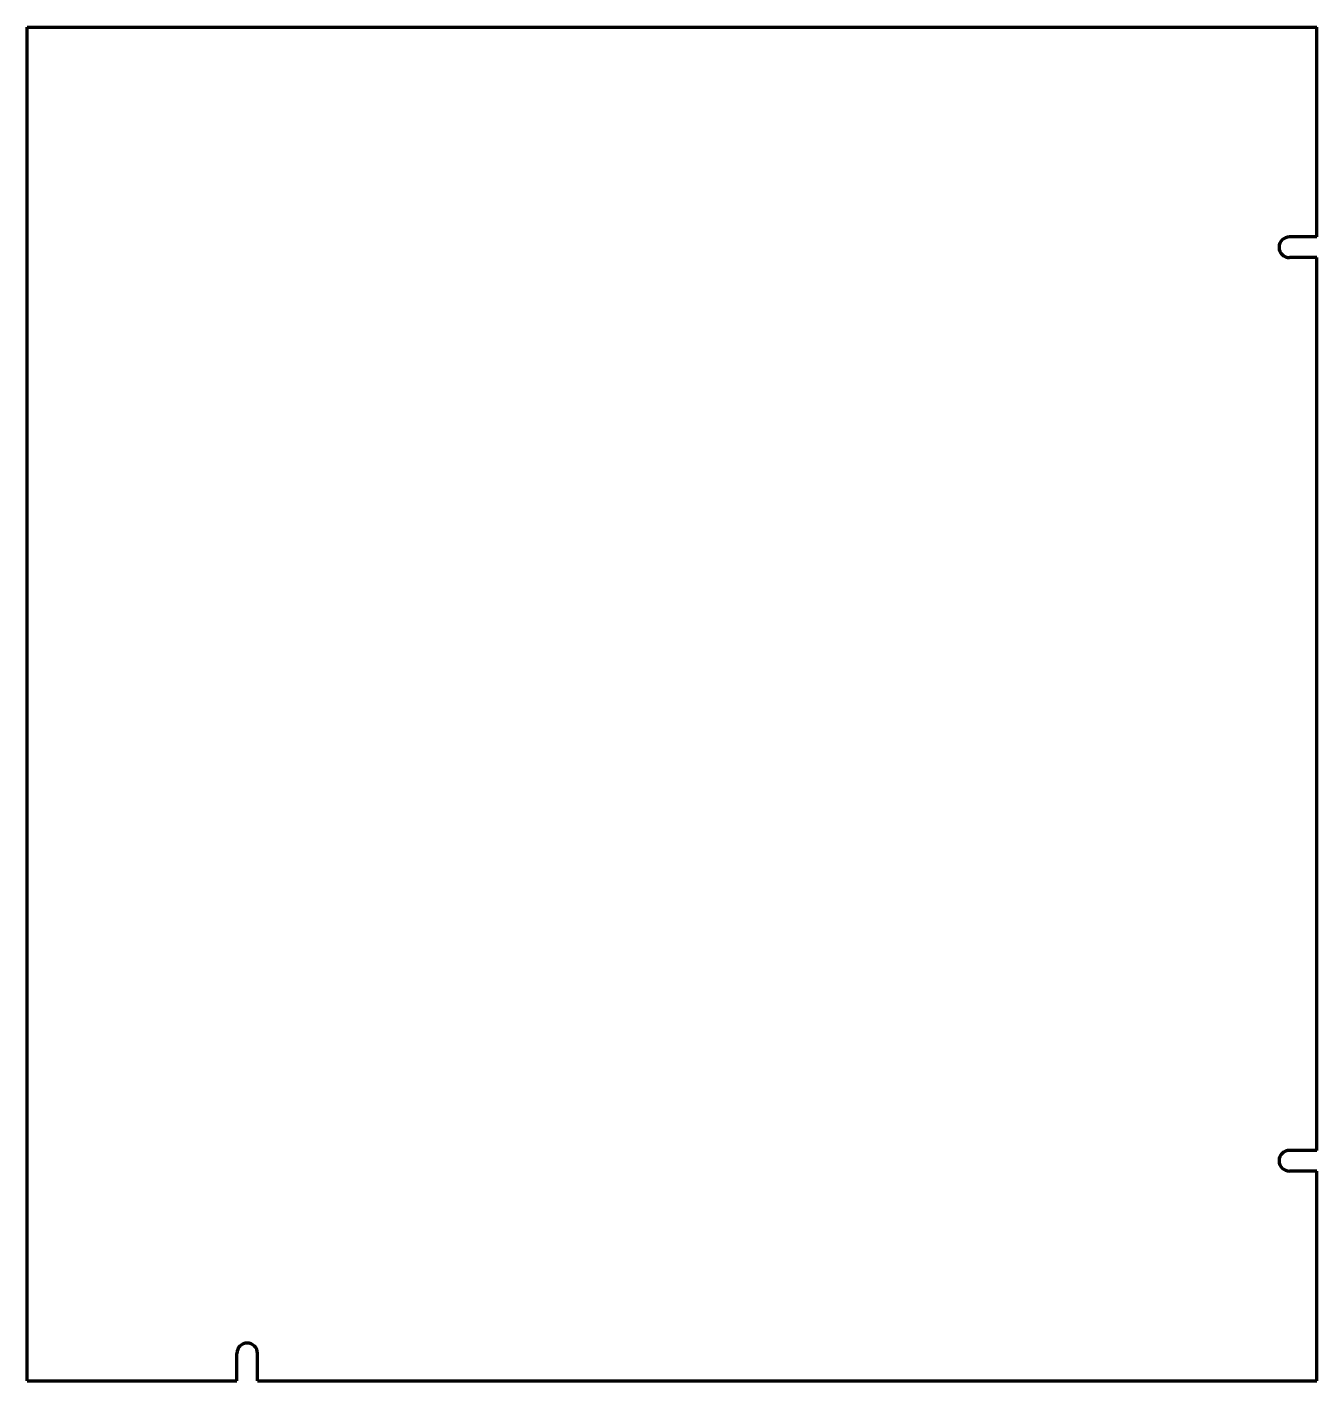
# Model space of a CAD drawing. Header units: inches. Extents: x 0 to 46.9, y 0 to 49.2.
import ezdxf

# ---------------------------------------------------------------- set-up
doc = ezdxf.new("R2010")
doc.units = ezdxf.units.IN
doc.header["$MEASUREMENT"] = 0
doc.layers.get('0').update_dxf_attribs({"linetype": 'CONTINUOUS'})

msp = doc.modelspace()

# ---------------------------------------------------------------- linework, layer by layer
at = {"color": 7, "lineweight": 90}
for p, q in [((0, 0), (0, 49.1875)), ((0, 49.1875), (46.875, 49.1875)), ((46.875, 41.5625), (46.875, 49.1875)), ((46.875, 41.5625), (45.875, 41.5625)), ((46.875, 40.8125), (45.875, 40.8125)), ((46.875, 8.375), (46.875, 40.8125)), ((46.875, 8.375), (45.875, 8.375)), ((46.875, 7.625), (45.875, 7.625)), ((46.875, 0), (46.875, 7.625)), ((7.625, 0), (7.625, 1)), ((8.375, 0), (8.375, 1)), ((0, 0), (7.625, 0)), ((8.375, 0), (46.875, 0))]:
    msp.add_line(p, q, dxfattribs=at)
for centre, start, end in [((45.875, 41.1875), 90, 270), ((45.875, 8), 90, 270), ((8, 1), 0, 180)]:
    msp.add_arc(centre, 0.375, start, end, dxfattribs=at)

doc.saveas('drawing.dxf')
